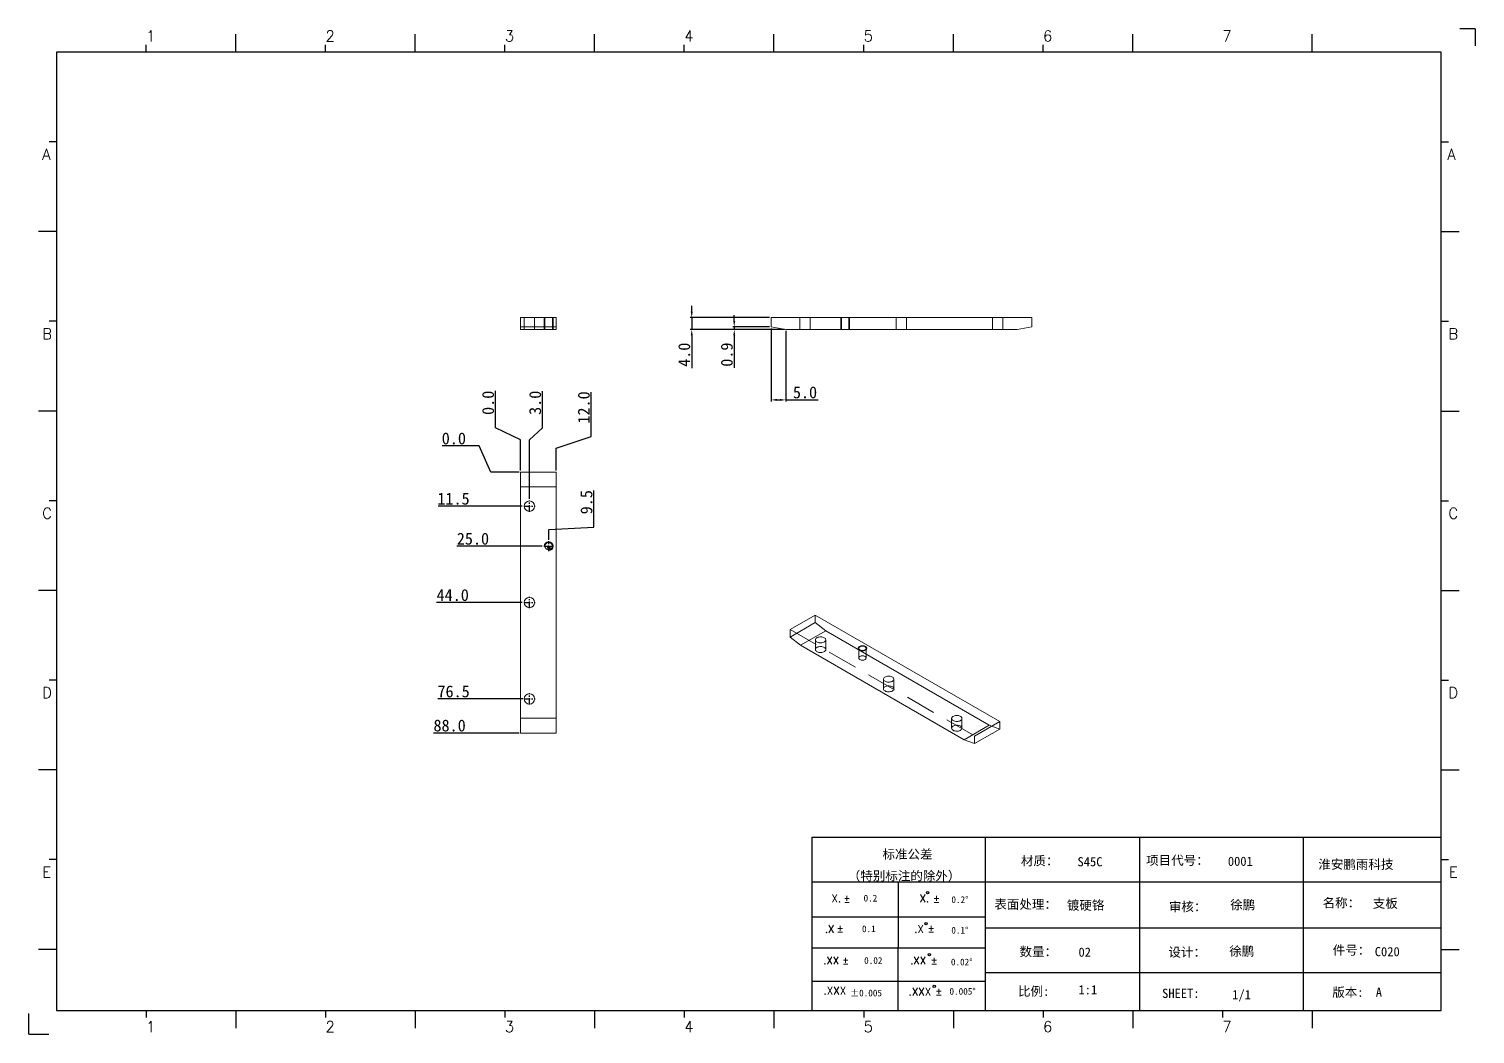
# Model space of a CAD drawing. Extents: x 83 to 30050, y -7164 to 695.
# Drawn here: x 13520.7 to 14008.6, y -1686 to -1347 of the extents above; entities that cross this region are included whole.
import ezdxf
from ezdxf.enums import TextEntityAlignment as Align

# ---------------------------------------------------------------- set-up
doc = ezdxf.new("R2010")
doc.units = 0
doc.header["$LTSCALE"] = 8
doc.header["$MEASUREMENT"] = 0
doc.header["$PDSIZE"] = 5
doc.linetypes.add('CENTER', pattern=[2, 1.25, -0.25, 0.25, -0.25])
doc.linetypes.add('HIDDEN', pattern=[1.905, 1.27, -0.635])
doc.layers.get('0').update_dxf_attribs({"linetype": 'CONTINUOUS'})
doc.layers.get('Defpoints').update_dxf_attribs({"linetype": 'CONTINUOUS'})
doc.layers.add('41', color=3, linetype='CONTINUOUS')
doc.layers.add('dim', color=82, linetype='CONTINUOUS', lineweight=9)
doc.layers.add('screw', color=33, linetype='CONTINUOUS', lineweight=13)
doc.styles.add('SIMPLEX', font='SIMPLEX')
doc.styles.get("Standard").update_dxf_attribs({"font": '', "height": 4})
doc.styles.add('TXT', font='txt.shx', dxfattribs={"bigfont": 'gbcbig.shx'})
doc.styles.get('Standard').set_extended_font_data('SimSun')
doc.dimstyles.new('ISO-25', dxfattribs={"dimtxt": 6, "dimasz": 2.5, "dimexe": 1.25, "dimexo": 0.625, "dimtad": 1, "dimdec": 1, "dimzin": 1, "dimdsep": 46, "dimtxsty": 'Standard', "dimcen": 2.5, "dimadec": 0, "dimazin": 0, "dimtm": 1e-09, "dimtfac": 1, "dimtdec": 1, "dimtmove": 0, "dimatfit": 3, "dimfxl": 1, "dimtolj": 1, "dimtzin": 0, "dimarcsym": 0})

# ---------------------------------------------------------------- blocks, each defined once
blk = doc.blocks.new('A$C0BB32EA6')
at = {"layer": '41'}
for p, q in [((90.21, 427.84), (90.21, 435.66)), ((168.4, 427.84), (168.4, 435.66)), ((168.4, 427.84), (168.4, 435.66)), ((168.4, 427.84), (168.4, 435.66)), ((246.58, 427.84), (246.58, 435.66)), ((246.58, 427.84), (246.58, 435.66)), ((324.77, 427.84), (324.77, 435.66)), ((402.96, 427.84), (402.96, 435.66)), ((481.15, 427.84), (481.15, 435.66)), ((559.34, 427.84), (559.34, 435.66)), ((51.11, 427.84), (51.11, 430.97)), ((129.3, 427.84), (129.3, 430.97)), ((129.3, 427.84), (129.3, 430.97)), ((129.3, 427.84), (129.3, 430.97)), ((207.49, 427.84), (207.49, 430.97)), ((207.49, 427.84), (207.49, 430.97)), ((285.68, 427.84), (285.68, 430.97)), ((363.87, 427.84), (363.87, 430.97)), ((442.06, 427.84), (442.06, 430.97)), ((615.63, 427.84), (12.02, 427.84)), ((12.02, 427.84), (12.02, 10.32)), ((615.63, 10.32), (615.63, 427.84)), ((12.02, 388.75), (8.89, 388.75)), ((615.63, 388.75), (618.76, 388.75)), ((12.02, 349.66), (4.2, 349.66)), ((615.63, 349.66), (623.45, 349.66)), ((12.02, 310.56), (8.89, 310.56)), ((615.63, 310.56), (618.76, 310.56)), ((12.02, 271.47), (4.2, 271.47)), ((615.63, 271.47), (623.45, 271.47)), ((12.02, 232.37), (8.89, 232.37)), ((615.63, 232.37), (618.76, 232.37)), ((12.02, 193.28), (4.2, 193.28)), ((615.63, 193.28), (623.45, 193.28)), ((12.02, 154.18), (8.89, 154.18)), ((615.63, 154.18), (618.76, 154.18)), ((12.02, 115.09), (4.2, 115.09)), ((615.63, 115.09), (623.45, 115.09)), ((341.34, 85.85), (615.63, 85.85)), ((341.34, 85.85), (341.34, 10.32)), ((416.87, 85.85), (416.87, 10.32)), ((484.16, 85.85), (484.16, 10.32)), ((555.4, 85.7), (555.4, 10.17)), ((12.02, 76), (8.89, 76)), ((615.63, 76), (618.76, 76)), ((615.63, 66.14), (341.34, 66.14)), ((378.86, 10.02), (379.1, 65.84)), ((341.34, 51.12), (416.87, 51.12)), ((615.63, 46.17), (416.87, 46.17)), ((12.02, 36.9), (4.2, 36.9)), ((341.34, 37.5), (401.12, 37.5)), ((341.34, 37.5), (416.87, 37.5)), ((615.63, 36.9), (623.45, 36.9)), ((615.63, 26.74), (416.87, 26.74)), ((341.34, 23.05), (401.87, 23.05)), ((341.34, 23.05), (401.87, 23.05)), ((341.34, 23.05), (401.87, 23.05)), ((341.34, 23.05), (401.87, 23.05)), ((341.34, 23.05), (401.87, 23.05)), ((341.34, 23.05), (416.87, 23.05)), ((12.02, 10.32), (615.63, 10.32)), ((51.11, 10.32), (51.11, 7.19)), ((90.21, 10.32), (90.21, 2.5)), ((129.3, 10.32), (129.3, 7.19)), ((168.4, 10.32), (168.4, 2.5)), ((207.49, 10.32), (207.49, 7.19)), ((246.58, 10.32), (246.58, 2.5)), ((285.68, 10.32), (285.68, 7.19)), ((324.77, 10.32), (324.77, 2.5)), ((326.34, 10.32), (401.87, 10.32)), ((363.87, 10.32), (363.87, 7.19)), ((402.96, 10.32), (402.96, 2.5)), ((442.06, 10.32), (442.06, 7.19)), ((481.15, 10.32), (481.15, 2.5)), ((520.24, 10.32), (520.24, 7.19)), ((559.34, 10.32), (559.34, 2.5))]:
    blk.add_line(p, q, dxfattribs=at)
at = {"layer": '41', "linetype": 'Continuous'}
for p, q in [((630.37, 437.94), (623.79, 437.94)), ((630.37, 437.94), (630.37, 430.59)), ((0, 0), (0, 8.98)), ((0, 0), (8.64, 0))]:
    blk.add_line(p, q, dxfattribs=at)
at = {"layer": '41'}
for centre in [(391.73, 61.61), (391.07, 48.04), (392.49, 34.54), (394.6, 20.83)]:
    blk.add_circle(centre, 0.516, dxfattribs=at)
at = {"layer": '41', "style": 'SIMPLEX'}
for s, height, p in [('1', 4.69, (51.11, 432.54)), ('2', 4.69, (129.3, 432.54)), ('3', 4.69, (207.49, 432.54)), ('4', 4.69, (285.68, 432.54)), ('5', 4.69, (363.87, 432.54)), ('6', 4.69, (442.06, 432.54)), ('7', 4.69, (520.24, 432.54)), ('A', 4.75, (5.76, 380.93)), ('A', 4.75, (618.27, 380.93)), ('B', 4.75, (5.76, 302.74)), ('B', 4.75, (618.72, 302.74)), ('C', 4.75, (5.76, 224.55)), ('C', 4.75, (618.72, 224.55)), ('D', 4.75, (5.76, 146.37)), ('D', 4.75, (618.72, 146.37)), ('E', 4.75, (5.76, 68.18)), ('E', 4.75, (618.95, 68.18)), ('X.', 3.284, (349.84, 57.49)), ('%%p', 3.284, (355.04, 57.36)), ('X.', 3.284, (388.21, 57.49)), ('%%p', 3.284, (394.07, 57.36)), ('.X', 3.284, (346.89, 44.16)), ('%%p', 3.284, (352.09, 44.33)), ('.X', 3.284, (385.9, 44.16)), ('%%p', 3.284, (391.76, 44.33)), ('.XX', 3.284, (346.2, 30.42)), ('%%p', 3.284, (354.44, 30.46)), ('.XX', 3.284, (384.11, 30.42)), ('%%p', 3.284, (393.01, 30.46)), ('.XXX', 3.284, (383.48, 16.83)), ('%%p', 3.284, (395.11, 16.95)), ('1', 4.69, (51.11, 0.87)), ('2', 4.69, (129.3, 0.87)), ('3', 4.69, (207.49, 0.87)), ('4', 4.69, (285.68, 0.87)), ('5', 4.69, (363.87, 0.87)), ('6', 4.69, (442.06, 0.87)), ('7', 4.69, (520.24, 0.87))]:
    blk.add_text(s, height=height, dxfattribs=at).set_placement(p)
at = {"layer": '41', "linetype": 'Continuous'}
for s, p in [('标准公差', (372.08, 76.36)), ('材质：', (432.42, 73.5)), ('项目代号：', (486.99, 73.71)), ('淮安鹏雨科技', (562.04, 71.96)), ('（特别标注的除外）', (356.94, 66.94)), ('表面处理：', (420.83, 54.55)), ('审核：', (496.9, 53.5)), ('名称：', (563.9, 55.18)), ('数量：', (431.79, 33.91)), ('设计：', (496.69, 33.7)), ('件号：', (568.32, 34.55)), ('比例:', (431.16, 16.65)), ('SHEET:', (493.95, 15.75)), ('1/1', (524.5, 15.18)), ('版本:', (568.11, 16.23))]:
    blk.add_text(s, height=4, dxfattribs=at).set_placement(p)
at = {"layer": '41'}
for s, p in [('0.2', (363.82, 57.75)), ('0.2%%D', (402.12, 57.11)), ('0.1', (363.14, 44.41)), ('0.1%%D', (402.07, 43.76)), ('0.02', (364.07, 30.58)), ('0.02%%D', (401.9, 29.93)), ('0.005%%D', (401.27, 17.16))]:
    blk.add_text(s, height=2.929, dxfattribs=at).set_placement(p)
at = {"layer": '41', "style": 'SIMPLEX'}
blk.add_text('.XXX', height=3.284, dxfattribs=at).set_placement((351.31, 18.87), align=Align.MIDDLE_CENTER)
at = {"layer": '41'}
blk.add_text('%%P0.005', height=2.929, dxfattribs=at).set_placement((364.87, 17.89), align=Align.MIDDLE_CENTER)
at = {"layer": '41', "linetype": 'Continuous'}
for tag, p in [('材质', (457.07, 73.08)), ('代号', (522.6, 73.29)), ('表面处理', (452.44, 54.13)), ('审核', (523.65, 54.34)), ('名称', (585.81, 54.97)), ('数量', (457.5, 33.7)), ('设计', (523.23, 34.13)), ('件号', (586.65, 33.91)), ('比例', (457.5, 17.28)), ('版本', (587.08, 16.23))]:
    blk.add_attdef(tag, p, '', height=4, dxfattribs=at)
blk = doc.blocks.new('screw_m3_l')
at = {"layer": 'screw', "color": 1, "linetype": 'CENTER', "ltscale": 0.1905}
for p, q in [((-1.65, 0), (1.65, 0)), ((0, -1.65), (0, 1.65))]:
    blk.add_line(p, q, dxfattribs=at)
at = {"layer": 'screw', "color": 33, "linetype": 'Continuous'}
blk.add_circle((0, 0), 1.25, dxfattribs=at)
at = {"layer": 'screw', "color": 92, "linetype": 'Continuous'}
blk.add_arc((0, 0), 1.5, 270, 180, dxfattribs=at)
at = {"layer": 'screw', "color": 6, "linetype": 'Continuous', "style": 'TXT'}
blk.add_text('M3', height=0.6, dxfattribs=at).set_placement((-0.51, -0.75))
blk = doc.blocks.new('*D471')
at = {"layer": 'Defpoints', "color": 0}
for p in [(13668.54, -1487.62), (13686.54, -1496.43), (13686.54, -1496.43)]:
    blk.add_point(p, dxfattribs=at)
at = {"layer": 'dim', "color": 0, "lineweight": -2}
for p, q in [((13672.54, -1487.62), (13660.07, -1487.62)), ((13676.54, -1496.43), (13672.54, -1487.62)), ((13686.04, -1496.43), (13676.54, -1496.43))]:
    blk.add_line(p, q, dxfattribs=at)
at = {"layer": 'dim', "color": 0, "insert": (13664.05, -1485.12), "char_height": 4, "attachment_point": 5}
blk.add_mtext('\\A1;0.0', dxfattribs=at)
blk = doc.blocks.new('*D472')
at = {"layer": 'Defpoints', "color": 0}
for p in [(13686.54, -1496.43), (13669.62, -1507.93), (13687.62, -1507.93)]:
    blk.add_point(p, dxfattribs=at)
at = {"layer": 'dim', "color": 0, "lineweight": -2}
blk.add_line((13687.12, -1507.93), (13658.74, -1507.93), dxfattribs=at)
at = {"layer": 'dim', "color": 0, "insert": (13663.93, -1505.43), "char_height": 4, "attachment_point": 5}
blk.add_mtext('\\A1;11.5', dxfattribs=at)
blk = doc.blocks.new('*D473')
at = {"layer": 'Defpoints', "color": 0}
for p in [(13686.54, -1496.43), (13676.39, -1521.43), (13694.39, -1521.43)]:
    blk.add_point(p, dxfattribs=at)
at = {"layer": 'dim', "color": 0, "lineweight": -2}
blk.add_line((13693.89, -1521.43), (13665.09, -1521.43), dxfattribs=at)
at = {"layer": 'dim', "color": 0, "insert": (13670.49, -1518.93), "char_height": 4, "attachment_point": 5}
blk.add_mtext('\\A1;25.0', dxfattribs=at)
blk = doc.blocks.new('*D474')
at = {"layer": 'Defpoints', "color": 0}
for p in [(13686.54, -1496.43), (13669.62, -1540.43), (13687.62, -1540.43)]:
    blk.add_point(p, dxfattribs=at)
at = {"layer": 'dim', "color": 0, "lineweight": -2}
blk.add_line((13687.12, -1540.43), (13658.23, -1540.43), dxfattribs=at)
at = {"layer": 'dim', "color": 0, "insert": (13663.67, -1537.93), "char_height": 4, "attachment_point": 5}
blk.add_mtext('\\A1;44.0', dxfattribs=at)
blk = doc.blocks.new('*D475')
at = {"layer": 'Defpoints', "color": 0}
for p in [(13686.54, -1496.43), (13669.79, -1572.93), (13687.79, -1572.93)]:
    blk.add_point(p, dxfattribs=at)
at = {"layer": 'dim', "color": 0, "lineweight": -2}
blk.add_line((13687.29, -1572.93), (13658.63, -1572.93), dxfattribs=at)
at = {"layer": 'dim', "color": 0, "insert": (13663.96, -1570.43), "char_height": 4, "attachment_point": 5}
blk.add_mtext('\\A1;76.5', dxfattribs=at)
blk = doc.blocks.new('*D476')
at = {"layer": 'Defpoints', "color": 0}
for p in [(13686.54, -1496.43), (13668.54, -1584.43), (13686.54, -1584.43)]:
    blk.add_point(p, dxfattribs=at)
at = {"layer": 'dim', "color": 0, "lineweight": -2}
blk.add_line((13686.04, -1584.43), (13657.2, -1584.43), dxfattribs=at)
at = {"layer": 'dim', "color": 0, "insert": (13662.62, -1581.93), "char_height": 4, "attachment_point": 5}
blk.add_mtext('\\A1;88.0', dxfattribs=at)
blk = doc.blocks.new('*D477')
at = {"layer": 'Defpoints', "color": 0}
for p in [(13678.11, -1477.56), (13686.54, -1496.43), (13686.54, -1496.43)]:
    blk.add_point(p, dxfattribs=at)
at = {"layer": 'dim', "color": 0, "lineweight": -2}
for p, q in [((13678.11, -1481.56), (13678.11, -1469.09)), ((13686.54, -1485.56), (13678.11, -1481.56)), ((13686.54, -1495.93), (13686.54, -1485.56))]:
    blk.add_line(p, q, dxfattribs=at)
at = {"layer": 'dim', "color": 0, "insert": (13675.61, -1473.08), "char_height": 4, "attachment_point": 5, "rotation": 90}
blk.add_mtext('\\A1;0.0', dxfattribs=at)
blk = doc.blocks.new('*D478')
at = {"layer": 'Defpoints', "color": 0}
for p in [(13693.99, -1477.53), (13686.54, -1496.43), (13689.54, -1506.01)]:
    blk.add_point(p, dxfattribs=at)
at = {"layer": 'dim', "color": 0, "lineweight": -2}
for p, q in [((13693.99, -1481.53), (13693.99, -1469.12)), ((13689.54, -1485.53), (13693.99, -1481.53)), ((13689.54, -1505.51), (13689.54, -1485.53))]:
    blk.add_line(p, q, dxfattribs=at)
at = {"layer": 'dim', "color": 0, "insert": (13691.49, -1473.08), "char_height": 4, "attachment_point": 5, "rotation": 90}
blk.add_mtext('\\A1;3.0', dxfattribs=at)
blk = doc.blocks.new('*D479')
at = {"layer": 'Defpoints', "color": 0}
for p in [(13686.54, -1496.43), (13711.3, -1511.06), (13696.04, -1519.78)]:
    blk.add_point(p, dxfattribs=at)
at = {"layer": 'dim', "color": 0, "lineweight": -2}
for p, q in [((13711.3, -1515.06), (13711.3, -1502.63)), ((13696.04, -1515.78), (13711.3, -1515.06)), ((13696.04, -1519.28), (13696.04, -1515.78))]:
    blk.add_line(p, q, dxfattribs=at)
at = {"layer": 'dim', "color": 0, "insert": (13708.8, -1506.6), "char_height": 4, "attachment_point": 5, "rotation": 90}
blk.add_mtext('\\A1;9.5', dxfattribs=at)
blk = doc.blocks.new('*D480')
at = {"layer": 'Defpoints', "color": 0}
for p in [(13710.41, -1480.39), (13686.54, -1496.43), (13698.54, -1496.43)]:
    blk.add_point(p, dxfattribs=at)
at = {"layer": 'dim', "color": 0, "lineweight": -2}
for p, q in [((13710.41, -1484.39), (13710.41, -1469.44)), ((13698.54, -1488.39), (13710.41, -1484.39)), ((13698.54, -1495.93), (13698.54, -1488.39))]:
    blk.add_line(p, q, dxfattribs=at)
at = {"layer": 'dim', "color": 0, "insert": (13707.91, -1474.66), "char_height": 4, "attachment_point": 5, "rotation": 90}
blk.add_mtext('\\A1;12.0', dxfattribs=at)
blk = doc.blocks.new('*D481')
at = {"layer": 'Defpoints', "color": 0}
for p in [(13744.3, -1448.36), (13771.06, -1444.36), (13776.06, -1448.36)]:
    blk.add_point(p, dxfattribs=at)
at = {"layer": 'dim', "color": 0, "lineweight": -2}
for p, q in [((13744.3, -1442.36), (13744.3, -1440.36)), ((13770.56, -1444.36), (13743.8, -1444.36)), ((13775.56, -1448.36), (13743.8, -1448.36)), ((13744.3, -1444.36), (13744.3, -1448.36)), ((13744.3, -1450.36), (13744.3, -1461.4))]:
    blk.add_line(p, q, dxfattribs=at)
at = {"layer": 'dim', "color": 0}
for points in [[(13743.97, -1442.36), (13744.64, -1442.36), (13744.3, -1444.36)], [(13743.97, -1450.36), (13744.64, -1450.36), (13744.3, -1448.36)]]:
    blk.add_solid(points, dxfattribs=at)
at = {"layer": 'dim', "color": 0, "insert": (13741.8, -1456.88), "char_height": 4, "attachment_point": 5, "rotation": 90}
blk.add_mtext('\\A1;4.0', dxfattribs=at)
blk = doc.blocks.new('*D482')
at = {"layer": 'Defpoints', "color": 0}
for p in [(13771.06, -1447.48), (13776.06, -1448.36), (13776.06, -1472.1)]:
    blk.add_point(p, dxfattribs=at)
at = {"layer": 'dim', "color": 0, "lineweight": -2}
for p, q in [((13771.06, -1447.97), (13771.06, -1472.6)), ((13776.06, -1448.86), (13776.06, -1472.6)), ((13773.06, -1472.1), (13774.06, -1472.1)), ((13776.06, -1472.1), (13786.97, -1472.1))]:
    blk.add_line(p, q, dxfattribs=at)
at = {"layer": 'dim', "color": 0}
for points in [[(13773.06, -1471.77), (13773.06, -1472.43), (13771.06, -1472.1)], [(13774.06, -1471.77), (13774.06, -1472.43), (13776.06, -1472.1)]]:
    blk.add_solid(points, dxfattribs=at)
at = {"layer": 'dim', "color": 0, "insert": (13782.52, -1469.6), "char_height": 4, "attachment_point": 5}
blk.add_mtext('\\A1;5.0', dxfattribs=at)
blk = doc.blocks.new('*D483')
at = {"layer": 'Defpoints', "color": 0}
for p in [(13758.65, -1448.36), (13771.06, -1447.48), (13776.06, -1448.36)]:
    blk.add_point(p, dxfattribs=at)
at = {"layer": 'dim', "color": 0, "lineweight": -2}
for p, q in [((13758.65, -1445.48), (13758.65, -1443.48)), ((13770.56, -1447.48), (13758.15, -1447.48)), ((13775.56, -1448.36), (13758.15, -1448.36)), ((13758.65, -1447.48), (13758.65, -1448.36)), ((13758.65, -1450.36), (13758.65, -1461.31))]:
    blk.add_line(p, q, dxfattribs=at)
at = {"layer": 'dim', "color": 0}
for points in [[(13758.31, -1445.48), (13758.98, -1445.48), (13758.65, -1447.48)], [(13758.31, -1450.36), (13758.98, -1450.36), (13758.65, -1448.36)]]:
    blk.add_solid(points, dxfattribs=at)
at = {"layer": 'dim', "color": 0, "insert": (13756.15, -1456.83), "char_height": 4, "attachment_point": 5, "rotation": 90}
blk.add_mtext('\\A1;0.9', dxfattribs=at)

msp = doc.modelspace()

# ---------------------------------------------------------------- linework, layer by layer
at = {"color": 7, "linetype": 'Continuous', "lineweight": 15}
for p, q in [((13698.544, -1444.357), (13686.544, -1444.357)), ((13686.544, -1447.475), (13686.544, -1444.357)), ((13686.544, -1447.475), (13698.544, -1447.475)), ((13686.544, -1448.357), (13686.544, -1447.475)), ((13698.544, -1448.357), (13686.544, -1448.357)), ((13698.544, -1447.475), (13698.544, -1444.357)), ((13698.544, -1447.475), (13698.544, -1448.357)), ((13859.06, -1444.357), (13771.06, -1444.357)), ((13771.06, -1447.475), (13771.06, -1444.357)), ((13771.06, -1447.475), (13776.06, -1448.357)), ((13854.06, -1448.357), (13776.06, -1448.357)), ((13854.06, -1448.357), (13859.06, -1447.475)), ((13859.06, -1447.475), (13859.06, -1444.357)), ((13686.544, -1496.432), (13698.544, -1496.432)), ((13686.544, -1501.432), (13686.544, -1496.432)), ((13698.544, -1496.432), (13698.544, -1501.432)), ((13698.544, -1501.432), (13686.544, -1501.432)), ((13686.544, -1501.432), (13686.544, -1579.432)), ((13698.544, -1579.432), (13698.544, -1501.432)), ((13786.002, -1544.642), (13777.517, -1549.54)), ((13848.228, -1580.564), (13786.002, -1544.642)), ((13786.002, -1547.188), (13786.002, -1544.642)), ((13777.517, -1552.087), (13786.002, -1547.188)), ((13777.517, -1552.087), (13777.517, -1549.54)), ((13789.538, -1549.949), (13781.053, -1554.848)), ((13786.002, -1547.188), (13789.538, -1549.949)), ((13844.692, -1581.789), (13789.538, -1549.949)), ((13781.053, -1554.848), (13777.517, -1552.087)), ((13781.053, -1554.848), (13836.207, -1586.687)), ((13686.544, -1579.432), (13698.544, -1579.432)), ((13686.544, -1584.432), (13686.544, -1579.432)), ((13698.544, -1579.432), (13698.544, -1584.432)), ((13848.228, -1583.11), (13848.228, -1580.564)), ((13698.544, -1584.432), (13686.544, -1584.432)), ((13836.207, -1586.687), (13844.692, -1581.789)), ((13848.228, -1583.11), (13839.742, -1588.009)), ((13844.692, -1581.789), (13848.228, -1583.11)), ((13839.742, -1588.009), (13836.207, -1586.687))]:
    msp.add_line(p, q, dxfattribs=at)
at = {"color": 7, "linetype": 'HIDDEN', "lineweight": 0}
for p, q in [((13687.794, -1444.357), (13687.794, -1448.357)), ((13691.294, -1448.357), (13691.294, -1444.357)), ((13694.794, -1444.357), (13694.794, -1448.357)), ((13697.294, -1448.357), (13697.294, -1444.357)), ((13780.81, -1444.357), (13780.81, -1448.357)), ((13784.31, -1448.357), (13784.31, -1444.357)), ((13794.81, -1444.357), (13794.81, -1448.357)), ((13797.31, -1448.357), (13797.31, -1444.357)), ((13813.31, -1444.357), (13813.31, -1448.357)), ((13816.81, -1448.357), (13816.81, -1444.357)), ((13845.81, -1444.357), (13845.81, -1448.357)), ((13849.31, -1448.357), (13849.31, -1444.357)), ((13777.517, -1549.54), (13839.742, -1585.462)), ((13786.02, -1553.01), (13786.02, -1556.276)), ((13789.52, -1556.276), (13789.52, -1553.01)), ((13800.662, -1555.868), (13800.662, -1559.134)), ((13803.162, -1559.134), (13803.162, -1555.868)), ((13809.001, -1566.277), (13809.001, -1569.543)), ((13812.501, -1569.543), (13812.501, -1566.277)), ((13831.982, -1579.543), (13831.982, -1582.81)), ((13835.482, -1582.81), (13835.482, -1579.543)), ((13839.742, -1585.462), (13848.228, -1580.564)), ((13839.742, -1588.009), (13839.742, -1585.462))]:
    msp.add_line(p, q, dxfattribs=at)
at = {"color": 7, "linetype": 'Continuous', "lineweight": 0}
for p, q in [((13694.544, -1444.357), (13694.544, -1448.357)), ((13697.544, -1444.357), (13697.544, -1448.357)), ((13794.56, -1444.357), (13794.56, -1448.357)), ((13797.56, -1444.357), (13797.56, -1448.357))]:
    msp.add_line(p, q, dxfattribs=at)
at = {"color": 1, "linetype": 'CENTER', "ltscale": 0.22225}
for p, q in [((13689.544, -1509.857), (13689.544, -1506.007)), ((13687.619, -1507.932), (13691.469, -1507.932)), ((13687.619, -1540.432), (13691.469, -1540.432)), ((13689.544, -1542.357), (13689.544, -1538.507)), ((13687.619, -1572.932), (13691.469, -1572.932)), ((13689.544, -1574.857), (13689.544, -1571.007))]:
    msp.add_line(p, q, dxfattribs=at)
at = {"color": 1, "linetype": 'CENTER', "ltscale": 0.1905}
for p, q in [((13694.394, -1521.432), (13697.694, -1521.432)), ((13696.044, -1523.082), (13696.044, -1519.782))]:
    msp.add_line(p, q, dxfattribs=at)
at = {"color": 7, "linetype": 'HIDDEN', "lineweight": 0, "flags": 128}
for points in [[(13789.008, -1552.296), (13789.219, -1552.444), (13789.379, -1552.612), (13789.48, -1552.795), (13789.52, -1552.986), (13789.496, -1553.178), (13789.41, -1553.363), (13789.264, -1553.536), (13789.065, -1553.69), (13788.819, -1553.819), (13788.535, -1553.919), (13788.223, -1553.986), (13787.895, -1554.018), (13787.562, -1554.013), (13787.237, -1553.972), (13786.931, -1553.897), (13786.656, -1553.789), (13786.421, -1553.653), (13786.234, -1553.494), (13786.103, -1553.318), (13786.032, -1553.13), (13786.025, -1552.938), (13786.08, -1552.749), (13786.196, -1552.569), (13786.369, -1552.405), (13786.593, -1552.263), (13786.859, -1552.147), (13787.159, -1552.064), (13787.48, -1552.014), (13787.812, -1552), (13788.142, -1552.023), (13788.459, -1552.081), (13788.751, -1552.173), (13789.008, -1552.296)], [(13801.028, -1556.378), (13800.854, -1556.251), (13800.732, -1556.106), (13800.67, -1555.948), (13800.67, -1555.787), (13800.732, -1555.629), (13800.854, -1555.484), (13801.028, -1555.357), (13801.247, -1555.257), (13801.499, -1555.186), (13801.772, -1555.15), (13802.052, -1555.15), (13802.325, -1555.186), (13802.577, -1555.257), (13802.796, -1555.357), (13802.971, -1555.484), (13803.092, -1555.629), (13803.154, -1555.787), (13803.154, -1555.948), (13803.092, -1556.106), (13802.971, -1556.251), (13802.796, -1556.378), (13802.577, -1556.479), (13802.325, -1556.549), (13802.052, -1556.585), (13801.772, -1556.585), (13801.499, -1556.549), (13801.247, -1556.479), (13801.028, -1556.378)], [(13809.514, -1566.991), (13809.302, -1566.843), (13809.142, -1566.674), (13809.041, -1566.491), (13809.002, -1566.301), (13809.025, -1566.109), (13809.111, -1565.924), (13809.257, -1565.751), (13809.456, -1565.597), (13809.702, -1565.468), (13809.986, -1565.368), (13810.298, -1565.301), (13810.626, -1565.269), (13810.959, -1565.274), (13811.284, -1565.314), (13811.59, -1565.39), (13811.865, -1565.498), (13812.101, -1565.634), (13812.287, -1565.793), (13812.418, -1565.969), (13812.489, -1566.157), (13812.497, -1566.349), (13812.441, -1566.538), (13812.325, -1566.718), (13812.152, -1566.882), (13811.928, -1567.024), (13811.662, -1567.139), (13811.363, -1567.223), (13811.041, -1567.273), (13810.709, -1567.287), (13810.379, -1567.264), (13810.062, -1567.205), (13809.77, -1567.113), (13809.514, -1566.991)], [(13832.495, -1580.258), (13832.283, -1580.11), (13832.123, -1579.941), (13832.022, -1579.758), (13831.983, -1579.567), (13832.006, -1579.376), (13832.092, -1579.19), (13832.238, -1579.018), (13832.437, -1578.864), (13832.683, -1578.735), (13832.967, -1578.635), (13833.279, -1578.568), (13833.607, -1578.536), (13833.94, -1578.54), (13834.265, -1578.581), (13834.571, -1578.657), (13834.846, -1578.764), (13835.082, -1578.9), (13835.268, -1579.059), (13835.399, -1579.236), (13835.47, -1579.423), (13835.478, -1579.615), (13835.422, -1579.805), (13835.306, -1579.985), (13835.133, -1580.149), (13834.909, -1580.291), (13834.643, -1580.406), (13834.344, -1580.49), (13834.022, -1580.54), (13833.69, -1580.553), (13833.36, -1580.531), (13833.043, -1580.472), (13832.751, -1580.38), (13832.495, -1580.258)]]:
    msp.add_lwpolyline(points, dxfattribs=at)
at = {"color": 7, "linetype": 'Continuous', "lineweight": 15, "flags": 128}
for points in [[(13789.008, -1555.562), (13789.219, -1555.71), (13789.379, -1555.879), (13789.48, -1556.062), (13789.52, -1556.252), (13789.496, -1556.444), (13789.41, -1556.629), (13789.264, -1556.802), (13789.065, -1556.956), (13788.819, -1557.085), (13788.535, -1557.185), (13788.223, -1557.252), (13787.895, -1557.284), (13787.562, -1557.279), (13787.237, -1557.239), (13786.931, -1557.163), (13786.656, -1557.055), (13786.421, -1556.919), (13786.234, -1556.76), (13786.103, -1556.584), (13786.032, -1556.396), (13786.025, -1556.204), (13786.08, -1556.015), (13786.196, -1555.835), (13786.369, -1555.671), (13786.593, -1555.529), (13786.859, -1555.414), (13787.159, -1555.33), (13787.48, -1555.28), (13787.812, -1555.266), (13788.142, -1555.289), (13788.459, -1555.348), (13788.751, -1555.44), (13789.008, -1555.562)], [(13801.028, -1559.644), (13800.854, -1559.518), (13800.732, -1559.372), (13800.67, -1559.214), (13800.67, -1559.053), (13800.732, -1558.895), (13800.854, -1558.75), (13801.028, -1558.623), (13801.247, -1558.523), (13801.499, -1558.453), (13801.772, -1558.417), (13802.052, -1558.417), (13802.325, -1558.453), (13802.577, -1558.523), (13802.796, -1558.623), (13802.971, -1558.75), (13803.092, -1558.895), (13803.154, -1559.053), (13803.154, -1559.214), (13803.092, -1559.372), (13802.971, -1559.518), (13802.796, -1559.644), (13802.577, -1559.745), (13802.325, -1559.815), (13802.052, -1559.851), (13801.772, -1559.851), (13801.499, -1559.815), (13801.247, -1559.745), (13801.028, -1559.644)], [(13809.514, -1570.257), (13809.302, -1570.109), (13809.142, -1569.941), (13809.041, -1569.758), (13809.002, -1569.567), (13809.025, -1569.375), (13809.111, -1569.19), (13809.257, -1569.017), (13809.456, -1568.863), (13809.702, -1568.734), (13809.986, -1568.634), (13810.298, -1568.567), (13810.626, -1568.535), (13810.959, -1568.54), (13811.284, -1568.581), (13811.59, -1568.656), (13811.865, -1568.764), (13812.101, -1568.9), (13812.287, -1569.059), (13812.418, -1569.235), (13812.489, -1569.423), (13812.497, -1569.615), (13812.441, -1569.804), (13812.325, -1569.984), (13812.152, -1570.148), (13811.928, -1570.29), (13811.662, -1570.406), (13811.363, -1570.489), (13811.041, -1570.539), (13810.709, -1570.553), (13810.379, -1570.53), (13810.062, -1570.472), (13809.77, -1570.38), (13809.514, -1570.257)], [(13832.495, -1583.524), (13832.283, -1583.376), (13832.123, -1583.207), (13832.022, -1583.024), (13831.983, -1582.834), (13832.006, -1582.642), (13832.092, -1582.456), (13832.238, -1582.284), (13832.437, -1582.13), (13832.683, -1582.001), (13832.967, -1581.901), (13833.279, -1581.834), (13833.607, -1581.802), (13833.94, -1581.806), (13834.265, -1581.847), (13834.571, -1581.923), (13834.846, -1582.031), (13835.082, -1582.166), (13835.268, -1582.325), (13835.399, -1582.502), (13835.47, -1582.69), (13835.478, -1582.882), (13835.422, -1583.071), (13835.306, -1583.251), (13835.133, -1583.415), (13834.909, -1583.557), (13834.643, -1583.672), (13834.344, -1583.756), (13834.022, -1583.806), (13833.69, -1583.82), (13833.36, -1583.797), (13833.043, -1583.738), (13832.751, -1583.646), (13832.495, -1583.524)]]:
    msp.add_lwpolyline(points, dxfattribs=at)
at = {"color": 7, "linetype": 'Continuous', "lineweight": 0, "flags": 128}
msp.add_lwpolyline([(13800.852, -1555.255), (13800.526, -1555.536), (13800.412, -1555.868), (13800.526, -1556.199), (13800.852, -1556.48), (13801.338, -1556.668), (13801.912, -1556.733), (13802.486, -1556.668), (13802.973, -1556.48), (13803.298, -1556.199), (13803.412, -1555.868), (13803.298, -1555.536), (13802.973, -1555.255), (13802.486, -1555.068), (13801.912, -1555.002), (13801.338, -1555.068), (13800.852, -1555.255)], dxfattribs=at)
at = {"color": 7, "linetype": 'Continuous', "lineweight": 15}
for centre in [(13689.544, -1507.932), (13689.544, -1540.432), (13689.544, -1572.932)]:
    msp.add_circle(centre, 1.75, dxfattribs=at)

# ---------------------------------------------------------------- block references
at = {"layer": '41', "linetype": 'Continuous', "xscale": 0.7739670527998896, "yscale": 0.7739670528000033, "zscale": 0.7739670528000001}
msp.add_blockref('A$C0BB32EA6', (13520.692, -1685.955), dxfattribs=at).add_auto_attribs({'版本': 'A', '件号': 'C020', '名称': '支板', '设计': '徐鹏', '审核': '徐鹏', '代号': '0001', '比例': '1:1', '数量': '02', '表面处理': '镀硬铬', '材质': 'S45C'})
at = {"layer": 'screw'}
msp.add_blockref('screw_m3_l', (13696.044, -1521.432), dxfattribs=at)

# ---------------------------------------------------------------- dimensions: what is measured, and where the dimension line sits
at = {"layer": 'dim'}
for base, p1, picture, middle in [((13744.303, -1448.357), (13771.06, -1444.357), '*D481', (13741.803, -1456.879)), ((13758.646, -1448.357), (13771.06, -1447.475), '*D483', (13756.147, -1456.834))]:
    dim = msp.add_linear_dim(base=base, p1=p1, p2=(13776.06, -1448.357), angle=90, dimstyle='ISO-25', override={"dimtxt": 2.5, "dimasz": 2, "dimexe": 0.49975, "dimexo": 0.49975, "dimgap": 0.49975}, dxfattribs=at)
    dim.commit()
    dim.dimension.update_dxf_attribs({"geometry": picture, "text_midpoint": middle})
dim = msp.add_linear_dim(base=(13776.06, -1472.099), p1=(13771.06, -1447.475), p2=(13776.06, -1448.357), dimstyle='ISO-25', override={"dimtxt": 2.5, "dimasz": 2, "dimexe": 0.49975, "dimexo": 0.49975, "dimgap": 0.49975}, dxfattribs=at)
dim.commit()
dim.dimension.update_dxf_attribs({"geometry": '*D482', "text_midpoint": (13782.516, -1469.599)})
for feature_location, offset, dtype, origin, picture, middle in [((13686.54388148, -1496.431712975), (-8.431647847, 18.866921511), 1, (13686.54388148, -1496.431712975), '*D477', (13675.612483633, -1473.076152575)), ((13689.544, -1506.007), (4.448, 28.475), 1, (13686.544, -1496.432), '*D478', (13691.492, -1473.076)), ((13698.544, -1496.432), (11.861, 16.045), 1, (13686.544, -1496.432), '*D480', (13707.905, -1474.665)), ((13686.54388148, -1496.431712975), (-18.001095019, 8.807850617), 0, (13686.54388148, -1496.431712975), '*D471', (13664.054147573, -1485.124112358)), ((13686.544, -1584.432), (-18.001, 0), 0, (13686.544, -1496.432), '*D476', (13662.621, -1581.932)), ((13687.619, -1540.432), (-18.001, 0), 0, (13686.544, -1496.432), '*D474', (13663.674, -1537.932)), ((13687.794, -1572.932), (-18.001, 0), 0, (13686.544, -1496.432), '*D475', (13663.96, -1570.432)), ((13687.619, -1507.932), (-18.001, 0), 0, (13686.544, -1496.432), '*D472', (13663.929, -1505.432)), ((13694.394, -1521.432), (-18.001, 0), 0, (13686.544, -1496.432), '*D473', (13670.493, -1518.932)), ((13696.044, -1519.782), (15.255, 8.718), 1, (13686.544, -1496.432), '*D479', (13708.799, -1506.597))]:
    dim = msp.add_ordinate_dim(feature_location=feature_location, offset=offset, dtype=dtype, origin=origin, dimstyle='ISO-25', override={"dimtxt": 2.5, "dimasz": 2, "dimexe": 0.49975, "dimexo": 0.49975, "dimgap": 0.49975}, dxfattribs=at)
    dim.commit()
    dim.dimension.update_dxf_attribs({"geometry": picture, "text_midpoint": middle})

doc.saveas('drawing.dxf')
